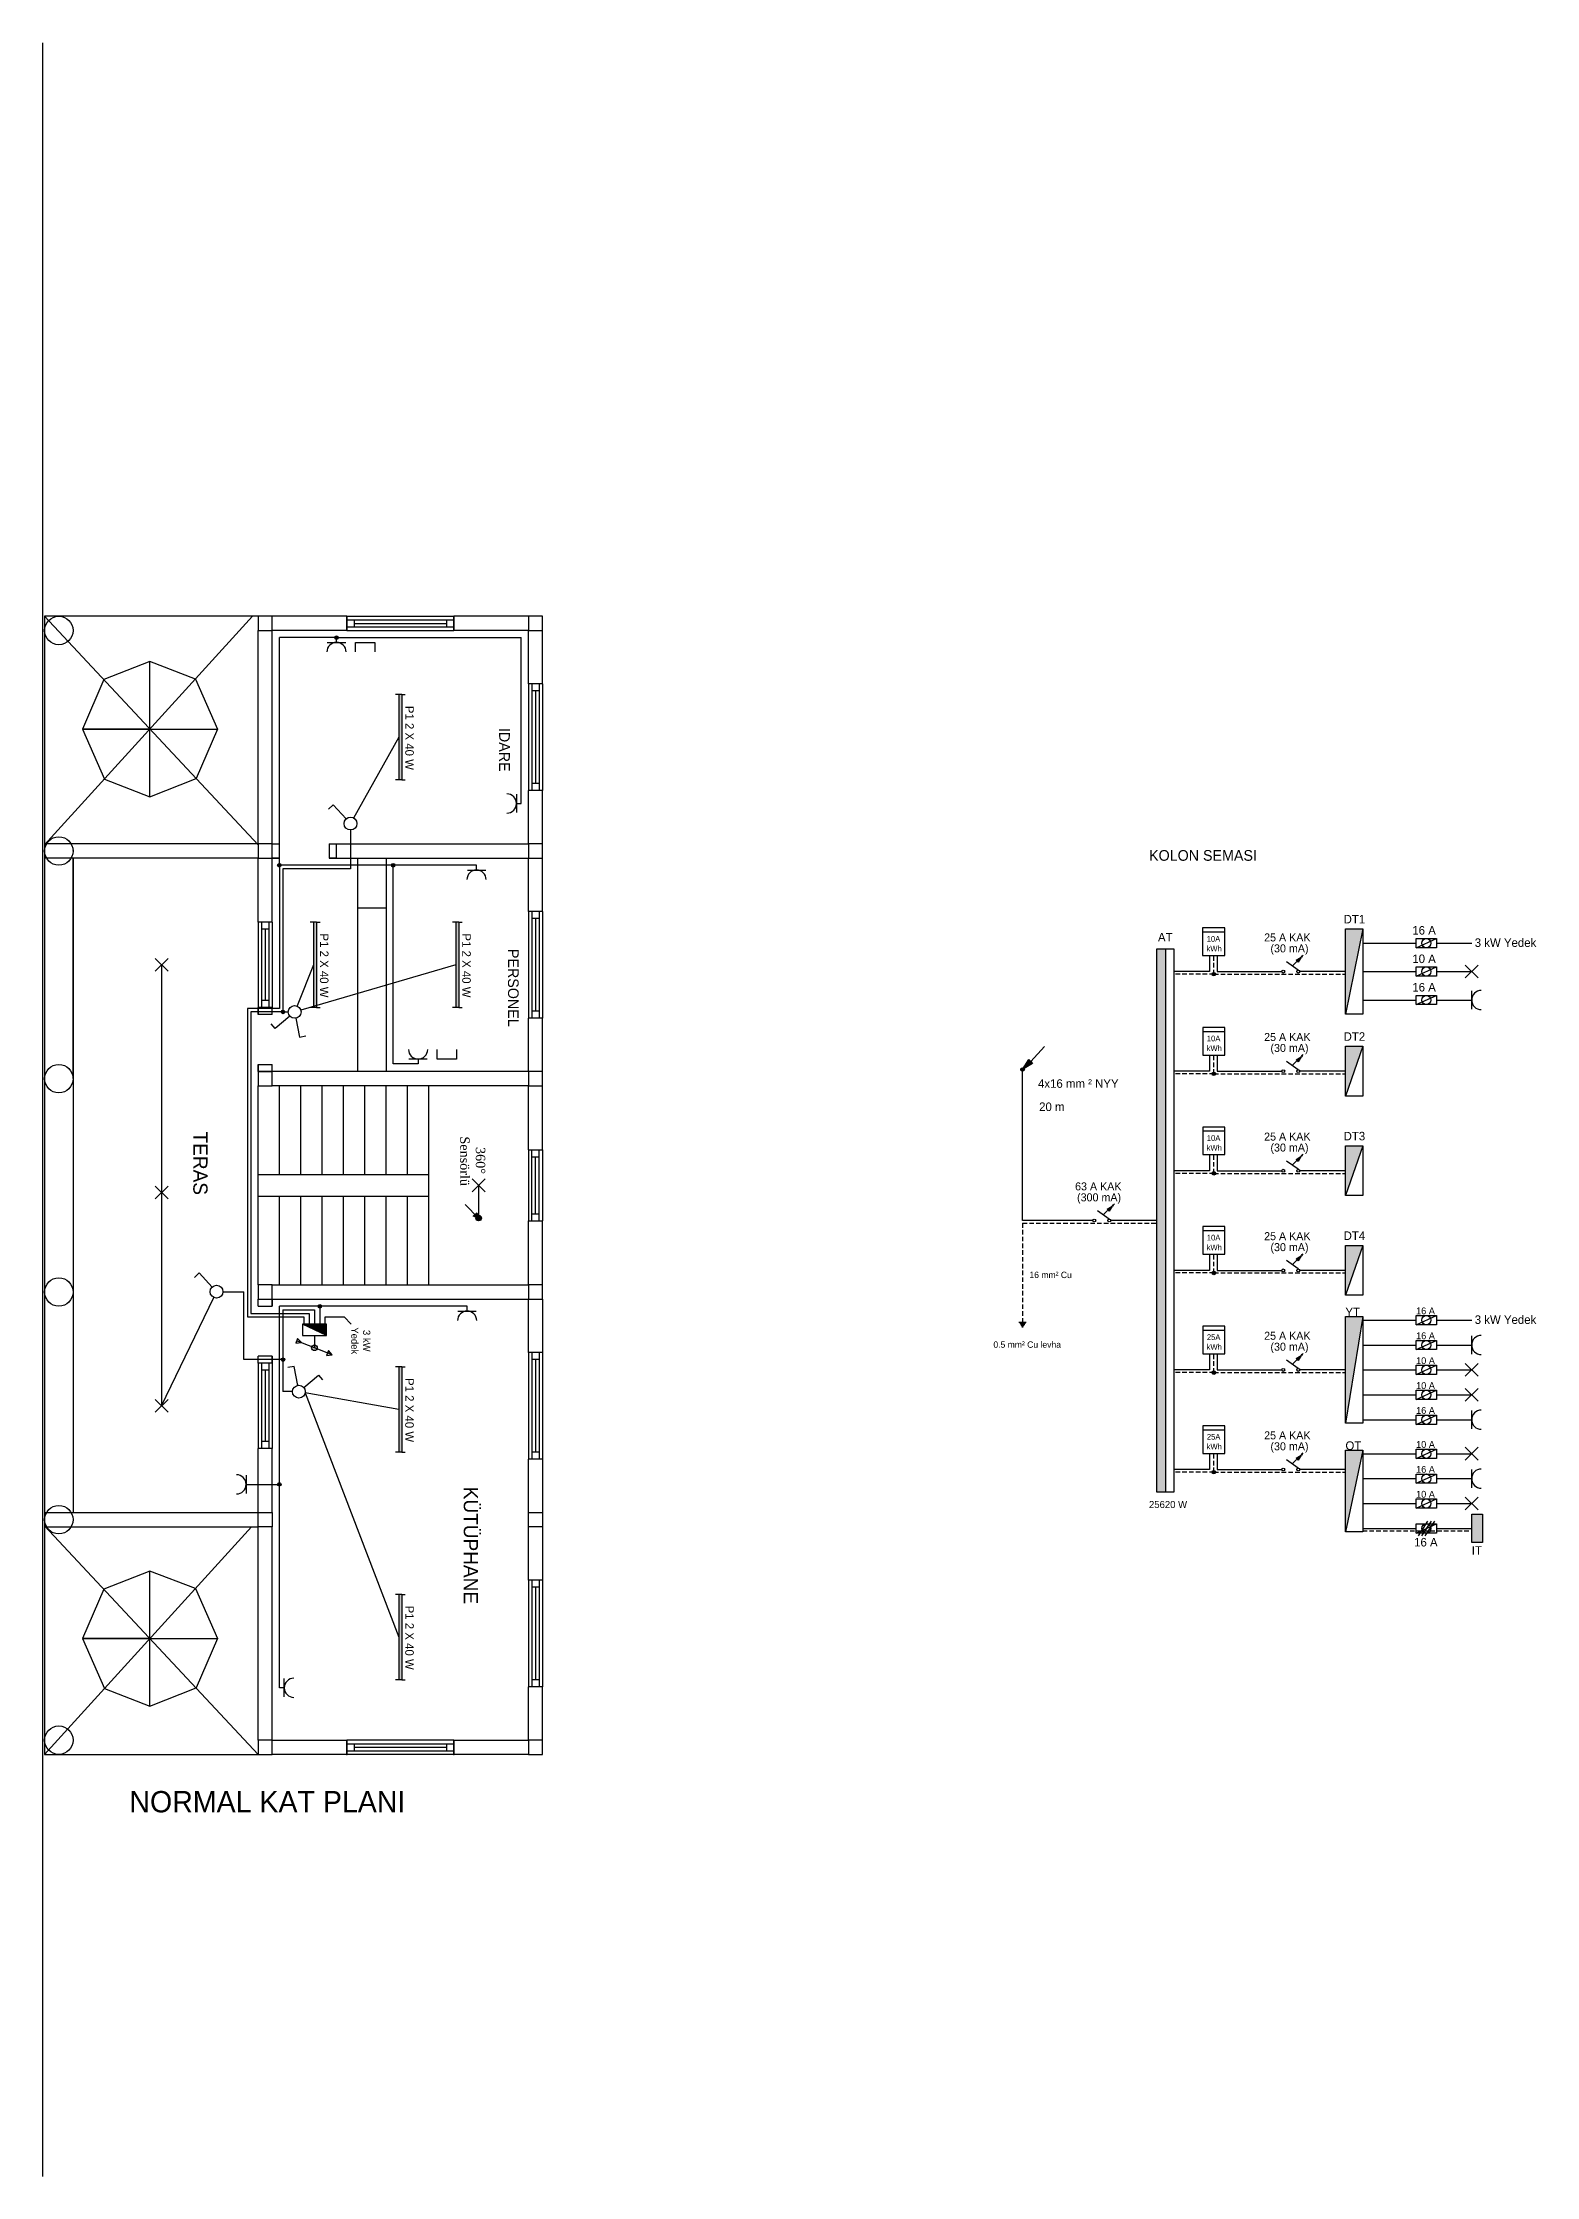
# Model space of a CAD drawing. Header units: millimetres. Extents: x 8451 to 20144, y 956 to 3956.
# Drawn here: x 14563 to 16662, y 956 to 3956 of the extents above; entities that cross this region are included whole.
import ezdxf

# ---------------------------------------------------------------- set-up
doc = ezdxf.new("R2010")
doc.units = ezdxf.units.MM
doc.linetypes.add('DASHED2', pattern=[9.525, 6.35, -3.175])
for name, color, linetype in [('BUAT', 241, 'Continuous'), ('duvar', 3, 'Continuous'), ('kolon', 1, 'Continuous'), ('Layer1', 4, 'Continuous'), ('LINYE', 2, 'Continuous'), ('sorti', 3, 'Continuous'), ('TV', 5, 'DASHED2'), ('yazı', 6, 'Continuous')]:
    doc.layers.add(name, color=color, linetype=linetype)

# ---------------------------------------------------------------- blocks, each defined once
blk = doc.blocks.new('M_ELEC_LUM_Light Any Type_P')
at = {"color": 0, "linetype": 'ByBlock'}
for p, q in [((-37.5, -37.5), (37.5, 37.5)), ((-37.5, 37.5), (37.5, -37.5))]:
    blk.add_line(p, q, dxfattribs=at)
blk = doc.blocks.new('M_ELEC_PWR_BS1363 Socket - Any Type_P')
at = {"color": 0, "linetype": 'ByBlock'}
blk.add_line((0, 75), (0, 112.5), dxfattribs=at)
blk.add_arc((0, 0), 75, 0, 180, dxfattribs=at)

msp = doc.modelspace()

# ---------------------------------------------------------------- hatches: boundary and pattern name
at = {"layer": 'BUAT'}
for points in [[(14975.5, 3117.1, 1), (14975.5, 3122.1, 1)], [(15067.2, 2919.6), (15067.2, 3039.6), (15063.2, 3039.6), (15063.2, 2919.6)], [(14895.2, 2797.1, 1), (14895.2, 2802.1, 1)], [(15055.2, 2797.1, 1), (15055.2, 2802.1, 1)], [(14947.3, 2599.6), (14947.3, 2719.6), (14943.3, 2719.6), (14943.3, 2599.6)], [(15147.3, 2599.6), (15147.3, 2719.6), (15143.3, 2719.6), (15143.3, 2599.6)], [(14900.2, 2590.9, 1), (14900.2, 2595.9, 1)], [(15951.1, 2523.7), (15948.5, 2526.5), (15941, 2514.6, -0.125099), (15941.9, 2513.8), (15953.9, 2521)], [(15942.2, 2512.5, 1), (15937.2, 2512.5, 1)], [(14952, 2177.1, 1), (14952, 2182.1, 1)], [(14961.2, 2138.4), (14961.2, 2154.6), (14927.8, 2154.6)], [(14900.2, 2102.1, 1), (14900.2, 2107.1, 1)], [(15067.2, 1974.6), (15067.2, 2094.6), (15063.2, 2094.6), (15063.2, 1974.6)], [(14895.2, 1926.7, 1), (14895.2, 1931.7, 1)], [(15067.2, 1654.6), (15067.2, 1774.6), (15063.2, 1774.6), (15063.2, 1654.6)]]:
    msp.add_hatch(color=256, dxfattribs=at).paths.add_polyline_path(points)
at = {"layer": 'kolon'}
h = msp.add_hatch(color=256, dxfattribs=at)
h.paths.add_polyline_path([(14969.5, 2111.3), (14964.2, 2117.2), (14962.9, 2113.9)])
h.paths.add_polyline_path([(14969.5, 2111.3), (14962.9, 2113.9), (14961.6, 2110.6)])
h.paths.add_polyline_path([(14944.5, 2117.2, 0.307571), (14948.2, 2119.7), (14944.5, 2121.2), (14940.8, 2122.6, 0.529553)])
h.paths.add_polyline_path([(14948.2, 2119.7, 0.529553), (14944.5, 2125.1), (14944.5, 2121.2)])
h.paths.add_polyline_path([(14944.5, 2121.2), (14944.5, 2125.1, 0.307571), (14940.8, 2122.6)])
h.paths.add_polyline_path([(14926.1, 2128.5), (14920.8, 2134.4), (14919.5, 2131.1)])
h.paths.add_polyline_path([(14926.1, 2128.5), (14919.5, 2131.1), (14918.2, 2127.8)])
at = {"layer": 'LINYE'}
for points in [[(16417.7, 2710.1), (16393.7, 2710.1), (16393.7, 2590.1)], [(16211.1, 2646.4, 1), (16206.1, 2646.4, 1)], [(16417.7, 2545.1), (16393.7, 2545.1), (16393.7, 2475.1)], [(16211.1, 2506.4, 1), (16206.1, 2506.4, 1)], [(16417.7, 2405.1), (16393.7, 2405.1), (16393.7, 2335.1)], [(16211.1, 2366.4, 1), (16206.1, 2366.4, 1)], [(16417.7, 2265.1), (16393.7, 2265.1), (16393.7, 2195.1)], [(16211.1, 2226.4, 1), (16206.1, 2226.4, 1)], [(16417.7, 2165.1), (16393.7, 2165.1), (16393.7, 2015.1)], [(16211.1, 2086.4, 1), (16206.1, 2086.4, 1)], [(16417.7, 1977.3), (16393.7, 1977.3), (16393.7, 1862.3)], [(16211.1, 1946.4, 1), (16206.1, 1946.4, 1)]]:
    msp.add_hatch(color=256, dxfattribs=at).paths.add_polyline_path(points)
at = {"layer": 'sorti'}
for points in [[(16128.5, 1918.2), (16140.5, 1918.2), (16140.5, 2681.9), (16128.5, 2681.9)], [(16324.2, 2666.1), (16326.9, 2663.3), (16331.3, 2670.4)], [(16324.2, 2526.1), (16326.9, 2523.3), (16331.3, 2530.4)], [(16324.2, 2386.1), (16326.9, 2383.3), (16331.3, 2390.4)], [(16058.6, 2316.1), (16061.3, 2313.3), (16065.6, 2320.4)], [(16324.2, 2246.1), (16326.9, 2243.3), (16331.3, 2250.4)], [(16324.2, 2106.1), (16326.9, 2103.3), (16331.3, 2110.4)], [(16324.2, 1966.1), (16326.9, 1963.3), (16331.3, 1970.4)], [(16585.9, 1887.3), (16570.9, 1887.3), (16570.9, 1847.3), (16585.9, 1847.3)]]:
    msp.add_hatch(color=256, dxfattribs=at).paths.add_polyline_path(points)
h = msp.add_hatch(color=256, dxfattribs=at)
h.paths.add_polyline_path([(15174, 2307.3), (15172.7, 2311.1), (15170.2, 2308.6), (15172.5, 2306.3, -0.115634)])
h.paths.add_polyline_path([(15175.2, 2303.6), (15174, 2307.3, 0.115634), (15172.5, 2306.3)])
h = msp.add_hatch(color=256, dxfattribs=at)
h.paths.add_polyline_path([(15171.5, 2304.8, -0.117235), (15172.5, 2306.3), (15170.2, 2308.6), (15167.7, 2306.1)])
h.paths.add_polyline_path([(15172.5, 2306.3, 0.117235), (15171.5, 2304.8), (15175.2, 2303.6)], flags=17)
h.paths.add_polyline_path([(15172.5, 2306.3), (15175.2, 2303.6), (15171.5, 2304.8, 0.511918), (15175.2, 2299.6, 1), (15175.2, 2307.5, 0.198091)])
h = msp.add_hatch(color=256, dxfattribs=at)
h.paths.add_polyline_path([(15175.2, 2299.6, 0.112795), (15176.9, 2300), (15175.2, 2303.6), (15179.1, 2303, 0.459697), (15175.2, 2307.5, 1)])
h.paths.add_polyline_path([(15175.2, 2303.6), (15178.4, 2301.2, 0.12169), (15179.1, 2303)], flags=17)
h.paths.add_polyline_path([(15175.2, 2303.6), (15176.9, 2300, 0.12169), (15178.4, 2301.2)], flags=17)

# ---------------------------------------------------------------- linework, layer by layer
for p, q in [((15265.2, 3054.6), (15245.2, 3054.6)), ((15265.2, 3054.6), (15245.2, 3054.6)), ((15260.2, 3044.6), (15250.2, 3044.6)), ((15260.2, 2914.6), (15250.2, 2914.6)), ((15265.2, 2904.6), (15245.2, 2904.6)), ((15265.2, 2904.6), (15245.2, 2904.6)), ((14565.2, 2802.3), (14565.2, 2516.9)), ((14605.2, 2499.6), (14605.2, 2809.6)), ((14895.2, 2809.6), (14885.2, 2809.6)), ((14895.2, 2809.6), (14885.2, 2809.6)), ((14865.2, 2519.6), (14865.2, 2509.6)), ((14865.2, 2519.6), (14865.2, 2509.6)), ((14865.2, 2189.6), (14885.2, 2189.6)), ((14865.2, 2189.6), (14885.2, 2189.6)), ((14885.2, 1979.6), (14865.2, 1979.6))]:
    msp.add_line(p, q)
at = {"layer": 'BUAT'}
for centre in [(14975.5, 3119.6), (14895.2, 2799.6), (15055.2, 2799.6), (14900.2, 2593.4), (15939.7, 2512.5), (14952, 2179.6), (14900.2, 2104.6), (14895.2, 1929.2)]:
    msp.add_circle(centre, 2.5, dxfattribs=at)
at = {"layer": 'Defpoints', "linetype": 'ByBlock'}
for p in [(14865.2, 3129.6), (14885.2, 3129.6), (15245.2, 3129.6), (15265.2, 3129.6), (14865.2, 2809.6), (14885.2, 2809.6), (15245.2, 2809.6), (15265.2, 2809.6), (14865.2, 2489.6), (14885.2, 2489.6), (15245.2, 2489.6), (15265.2, 2489.6), (14865.2, 2189.6), (14885.2, 2189.6), (15245.2, 2189.6), (15265.2, 2189.6), (14865.2, 1549.6), (15245.2, 1549.6), (15265.2, 1549.6)]:
    msp.add_point(p, dxfattribs=at)
at = {"layer": 'duvar'}
for p, q in [((14990.2, 3149.6), (14885.2, 3149.6)), ((15245.2, 3149.6), (15140.2, 3149.6)), ((14865.2, 2828.2), (14865.2, 3129.6)), ((14990.2, 3129.6), (14885.2, 3129.6)), ((14885.2, 2829.6), (14885.2, 3129.6)), ((15245.2, 3129.6), (15140.2, 3129.6)), ((15245.2, 3129.6), (15140.2, 3129.6)), ((15245.2, 3054.6), (15245.2, 3129.6)), ((15265.2, 3054.6), (15265.2, 3129.6)), ((15245.2, 2829.6), (15245.2, 2904.6)), ((15265.2, 2829.6), (15265.2, 2904.6)), ((14975.2, 2829.6), (15245.2, 2829.6)), ((14865.2, 2719.6), (14865.2, 2809.6)), ((14885.2, 2719.6), (14885.2, 2809.6)), ((14975.2, 2809.6), (15245.2, 2809.6)), ((15245.2, 2734.6), (15245.2, 2809.6)), ((15265.2, 2734.6), (15265.2, 2809.6)), ((15245.2, 2509.6), (15245.2, 2584.6)), ((15265.2, 2509.6), (15265.2, 2584.6)), ((15245.2, 2509.6), (14885.2, 2509.6)), ((15245.2, 2489.6), (14885.2, 2489.6)), ((15245.2, 2399.6), (15245.2, 2489.6)), ((15265.2, 2399.6), (15265.2, 2489.6)), ((15245.2, 2209.6), (15245.2, 2299.6)), ((15265.2, 2209.6), (15265.2, 2299.6)), ((14885.2, 2209.6), (15245.2, 2209.6)), ((14885.2, 2189.6), (15245.2, 2189.6)), ((15245.2, 2114.6), (15245.2, 2189.6)), ((15265.2, 2189.6), (15265.2, 2114.6)), ((14865.2, 1889.6), (14865.2, 1979.6)), ((14865.2, 1889.6), (14865.2, 1979.6)), ((14885.2, 1889.6), (14885.2, 1979.6)), ((15245.2, 1889.6), (15245.2, 1964.6)), ((15265.2, 1964.6), (15265.2, 1889.6)), ((14865.2, 1569.6), (14865.2, 1869.6)), ((14885.2, 1569.6), (14885.2, 1869.6)), ((15245.2, 1794.6), (15245.2, 1869.6)), ((15265.2, 1869.6), (15265.2, 1794.6)), ((15245.2, 1569.6), (15245.2, 1644.6)), ((15265.2, 1569.6), (15265.2, 1644.6)), ((14885.2, 1569.6), (14990.2, 1569.6)), ((15140.2, 1569.6), (15245.2, 1569.6)), ((14990.2, 1549.6), (14885.2, 1549.6)), ((15245.2, 1549.6), (15140.2, 1549.6))]:
    msp.add_line(p, q, dxfattribs=at)
at = {"layer": 'kolon'}
for p, q in [((14885.2, 3149.6), (14865.2, 3149.6)), ((14865.2, 3149.6), (14865.2, 3129.6)), ((14885.2, 3129.6), (14885.2, 3149.6)), ((15265.2, 3149.6), (15245.2, 3149.6)), ((15245.2, 3149.6), (15245.2, 3129.6)), ((15265.2, 3129.6), (15265.2, 3149.6)), ((14865.2, 3129.6), (14885.2, 3129.6)), ((15245.2, 3129.6), (15265.2, 3129.6)), ((14605.2, 2819.6), (14605.2, 2820.5)), ((14605.2, 2820.5), (14605.2, 2819.6)), ((14865.2, 2829.6), (14865.2, 2809.6)), ((14885.2, 2829.6), (14865.2, 2829.6)), ((14885.2, 2809.6), (14885.2, 2829.6)), ((15265.2, 2829.6), (15245.2, 2829.6)), ((15245.2, 2829.6), (15245.2, 2809.6)), ((15265.2, 2809.6), (15265.2, 2829.6)), ((14567.9, 2809.6), (14565.2, 2809.6)), ((14865.2, 2809.6), (14885.2, 2809.6)), ((15245.2, 2809.6), (15265.2, 2809.6)), ((14865.2, 2509.6), (14865.2, 2489.6)), ((14885.2, 2509.6), (14865.2, 2509.6)), ((14885.2, 2489.6), (14885.2, 2509.6)), ((15265.2, 2509.6), (15245.2, 2509.6)), ((15245.2, 2509.6), (15245.2, 2489.6)), ((15265.2, 2489.6), (15265.2, 2509.6)), ((14565.2, 2482.3), (14565.2, 2216.9)), ((14865.2, 2489.6), (14885.2, 2489.6)), ((15245.2, 2489.6), (15265.2, 2489.6)), ((14865.2, 2209.6), (14865.2, 2189.6)), ((14885.2, 2209.6), (14865.2, 2209.6)), ((14885.2, 2189.6), (14885.2, 2209.6)), ((15265.2, 2209.6), (15245.2, 2209.6)), ((15245.2, 2209.6), (15245.2, 2189.6)), ((15265.2, 2189.6), (15265.2, 2209.6)), ((14865.2, 2189.6), (14885.2, 2189.6)), ((15245.2, 2189.6), (15265.2, 2189.6)), ((14920.8, 2134.4), (14918.2, 2127.8)), ((14944.5, 2121.2), (14919.5, 2131.1)), ((14926.1, 2128.5), (14920.8, 2134.4)), ((14944.5, 2138.4), (14944.5, 2121.2)), ((14918.2, 2127.8), (14926.1, 2128.5)), ((14969.5, 2111.3), (14944.5, 2121.2)), ((14964.2, 2117.2), (14961.6, 2110.6)), ((14961.6, 2110.6), (14969.5, 2111.3)), ((14969.5, 2111.3), (14964.2, 2117.2)), ((14565.2, 1889.6), (14567.9, 1889.6)), ((14565.2, 1862.3), (14565.2, 1559.6)), ((14565.2, 1862.3), (14565.2, 1559.6)), ((14865.2, 1889.6), (14885.2, 1889.6)), ((14865.2, 1869.6), (14865.2, 1889.6)), ((14885.2, 1869.6), (14865.2, 1869.6)), ((14885.2, 1889.6), (14885.2, 1869.6)), ((15245.2, 1889.6), (15265.2, 1889.6)), ((15245.2, 1869.6), (15245.2, 1889.6)), ((15265.2, 1869.6), (15245.2, 1869.6)), ((15265.2, 1889.6), (15265.2, 1869.6)), ((14885.2, 1569.6), (14865.2, 1569.6)), ((14865.2, 1569.6), (14865.2, 1549.6)), ((14885.2, 1549.6), (14885.2, 1569.6)), ((15265.2, 1569.6), (15245.2, 1569.6)), ((15245.2, 1569.6), (15245.2, 1549.6)), ((15265.2, 1549.6), (15265.2, 1569.6)), ((14865.2, 1549.6), (14885.2, 1549.6)), ((15245.2, 1549.6), (15265.2, 1549.6))]:
    msp.add_line(p, q, dxfattribs=at)
for centre, radius in [((14585.2, 3129.6), 20), ((14585.2, 3129.6), 20), ((14585.2, 2819.6), 20), ((14585.2, 2499.6), 20), ((14585.2, 2199.6), 20), ((14944.5, 2121.2), 3.94), ((14585.2, 1879.6), 20), ((14585.2, 1569.6), 20), ((14585.2, 1569.6), 20)]:
    msp.add_circle(centre, radius, dxfattribs=at)
at = {"layer": 'Layer1'}
for p, q in [((14990.2, 3149.6), (15140.2, 3149.6)), ((14990.2, 3149.6), (14990.2, 3129.6)), ((14990.2, 3129.6), (14990.2, 3149.6)), ((15140.2, 3149.6), (15140.2, 3129.6)), ((15140.2, 3129.6), (15140.2, 3149.6)), ((14990.2, 3144.6), (15140.2, 3144.6)), ((14990.2, 3134.6), (15140.2, 3134.6)), ((14990.2, 3129.6), (15140.2, 3129.6)), ((15000.2, 3144.6), (15000.2, 3134.6)), ((15000.2, 3139.6), (15130.2, 3139.6)), ((15130.2, 3144.6), (15130.2, 3134.6)), ((15245.2, 3054.6), (15245.2, 2904.6)), ((15250.2, 3054.6), (15250.2, 2904.6)), ((15255.2, 3044.6), (15255.2, 2914.6)), ((15260.2, 3054.6), (15260.2, 2904.6)), ((15265.2, 3054.6), (15265.2, 2904.6)), ((14885.2, 2829.6), (14895.2, 2829.6)), ((14885.2, 2829.6), (14895.2, 2829.6)), ((14885.2, 2809.6), (14885.2, 2829.6)), ((14885.2, 2829.6), (14895.2, 2829.6)), ((14885.2, 2809.6), (14885.2, 2829.6)), ((14895.2, 2809.6), (14895.2, 2829.6)), ((14895.2, 2809.6), (14895.2, 2829.6)), ((14965.2, 2829.6), (14975.2, 2829.6)), ((14965.2, 2829.6), (14965.2, 2809.6)), ((14965.2, 2829.6), (14965.2, 2809.6)), ((14965.2, 2829.6), (14975.2, 2829.6)), ((14965.2, 2829.6), (14975.2, 2829.6)), ((14975.2, 2829.6), (14975.2, 2809.6)), ((14975.2, 2829.6), (14975.2, 2809.6)), ((14885.2, 2809.6), (14895.2, 2809.6)), ((14885.2, 2809.6), (14895.2, 2809.6)), ((14975.2, 2809.6), (14965.2, 2809.6)), ((14965.2, 2809.6), (14975.2, 2809.6)), ((14965.2, 2809.6), (14975.2, 2809.6)), ((14975.2, 2809.6), (14965.2, 2809.6)), ((15005.2, 2809.6), (15005.2, 2509.6)), ((15045.2, 2809.6), (15045.2, 2509.6)), ((15005.2, 2739.6), (15045.2, 2739.6)), ((15265.2, 2734.6), (15245.2, 2734.6)), ((15265.2, 2734.6), (15245.2, 2734.6)), ((15245.2, 2734.6), (15245.2, 2584.6)), ((15250.2, 2734.6), (15250.2, 2584.6)), ((15260.2, 2734.6), (15260.2, 2584.6)), ((15265.2, 2734.6), (15265.2, 2584.6)), ((14865.2, 2719.6), (14865.2, 2599.6)), ((14885.2, 2719.6), (14865.2, 2719.6)), ((14870.2, 2719.6), (14870.2, 2599.6)), ((14880.2, 2709.6), (14870.2, 2709.6)), ((14875.2, 2709.6), (14875.2, 2609.6)), ((14880.2, 2719.6), (14880.2, 2599.6)), ((14885.2, 2719.6), (14885.2, 2599.6)), ((15260.2, 2724.6), (15250.2, 2724.6)), ((15255.2, 2724.6), (15255.2, 2594.6)), ((14865.2, 2599.6), (14865.2, 2589.6)), ((14885.2, 2599.6), (14865.2, 2599.6)), ((14865.2, 2589.6), (14865.2, 2599.6)), ((14865.2, 2589.6), (14865.2, 2599.6)), ((14885.2, 2599.6), (14865.2, 2599.6)), ((14865.2, 2599.6), (14865.2, 2589.6)), ((14885.2, 2589.6), (14865.2, 2589.6)), ((14885.2, 2589.6), (14865.2, 2589.6)), ((14880.2, 2609.6), (14870.2, 2609.6)), ((14885.2, 2589.6), (14885.2, 2599.6)), ((14885.2, 2589.6), (14885.2, 2599.6)), ((14885.2, 2589.6), (14885.2, 2599.6)), ((15265.2, 2584.6), (15245.2, 2584.6)), ((15265.2, 2584.6), (15245.2, 2584.6)), ((15260.2, 2594.6), (15250.2, 2594.6)), ((14865.2, 2519.6), (14885.2, 2519.6)), ((14865.2, 2519.6), (14885.2, 2519.6)), ((14865.2, 2509.6), (14865.2, 2519.6)), ((14865.2, 2509.6), (14865.2, 2519.6)), ((14865.2, 2509.6), (14885.2, 2509.6)), ((14865.2, 2509.6), (14885.2, 2509.6)), ((14885.2, 2509.6), (14885.2, 2519.6)), ((14885.2, 2509.6), (14885.2, 2519.6)), ((14885.2, 2509.6), (14885.2, 2519.6)), ((14865.2, 2209.6), (14865.2, 2489.6)), ((14865.2, 2209.6), (14865.2, 2489.6)), ((14895.2, 2364.6), (14895.2, 2489.6)), ((14925.2, 2364.6), (14925.2, 2489.6)), ((14955.2, 2364.6), (14955.2, 2489.6)), ((14985.2, 2364.6), (14985.2, 2489.6)), ((15015.2, 2364.6), (15015.2, 2489.6)), ((15045.2, 2364.6), (15045.2, 2489.6)), ((15075.2, 2364.6), (15075.2, 2489.6)), ((15105.2, 2209.6), (15105.2, 2489.6)), ((15245.2, 2399.6), (15265.2, 2399.6)), ((15245.2, 2399.6), (15245.2, 2299.6)), ((15250.2, 2299.6), (15250.2, 2399.6)), ((15250.2, 2389.6), (15260.2, 2389.6)), ((15255.2, 2309.6), (15255.2, 2389.6)), ((15260.2, 2299.6), (15260.2, 2399.6)), ((15265.2, 2399.6), (15265.2, 2299.6)), ((15105.2, 2364.6), (14865.2, 2364.6)), ((14865.2, 2334.6), (15105.2, 2334.6)), ((14895.2, 2209.6), (14895.2, 2334.6)), ((14925.2, 2209.6), (14925.2, 2334.6)), ((14955.2, 2209.6), (14955.2, 2334.6)), ((14985.2, 2209.6), (14985.2, 2334.6)), ((15015.2, 2209.6), (15015.2, 2334.6)), ((15045.2, 2209.6), (15045.2, 2334.6)), ((15075.2, 2209.6), (15075.2, 2334.6)), ((15245.2, 2299.6), (15265.2, 2299.6)), ((15250.2, 2309.6), (15260.2, 2309.6)), ((14865.2, 2179.6), (14865.2, 2189.6)), ((14865.2, 2179.6), (14865.2, 2189.6)), ((14865.2, 2179.6), (14865.2, 2189.6)), ((14865.2, 2179.6), (14865.2, 2189.6)), ((14865.2, 2179.6), (14885.2, 2179.6)), ((14865.2, 2179.6), (14885.2, 2179.6)), ((14885.2, 2179.6), (14885.2, 2189.6)), ((14885.2, 2189.6), (14885.2, 2179.6)), ((14885.2, 2179.6), (14885.2, 2189.6)), ((14885.2, 2189.6), (14885.2, 2179.6)), ((14885.2, 2109.6), (14865.2, 2109.6)), ((14865.2, 2099.6), (14865.2, 2109.6)), ((14885.2, 2109.6), (14865.2, 2109.6)), ((14865.2, 2099.6), (14865.2, 2109.6)), ((14885.2, 2109.6), (14885.2, 2099.6)), ((14885.2, 2099.6), (14885.2, 2109.6)), ((14885.2, 2109.6), (14885.2, 2099.6)), ((15265.2, 2114.6), (15245.2, 2114.6)), ((15265.2, 2114.6), (15245.2, 2114.6)), ((15245.2, 2114.6), (15245.2, 1964.6)), ((15250.2, 2114.6), (15250.2, 1964.6)), ((15260.2, 2104.6), (15250.2, 2104.6)), ((15255.2, 2104.6), (15255.2, 1974.6)), ((15260.2, 2114.6), (15260.2, 1964.6)), ((15265.2, 2114.6), (15265.2, 1964.6)), ((14865.2, 2099.6), (14865.2, 1979.6)), ((14885.2, 2099.6), (14865.2, 2099.6)), ((14885.2, 2099.6), (14865.2, 2099.6)), ((14870.2, 2099.6), (14870.2, 1979.6)), ((14880.2, 2089.6), (14870.2, 2089.6)), ((14875.2, 2089.6), (14875.2, 1989.6)), ((14880.2, 2099.6), (14880.2, 1979.6)), ((14885.2, 2099.6), (14885.2, 1979.6)), ((14880.2, 1989.6), (14870.2, 1989.6)), ((15265.2, 1964.6), (15245.2, 1964.6)), ((15265.2, 1964.6), (15245.2, 1964.6)), ((15260.2, 1974.6), (15250.2, 1974.6)), ((15265.2, 1794.6), (15245.2, 1794.6)), ((15265.2, 1794.6), (15245.2, 1794.6)), ((15245.2, 1794.6), (15245.2, 1644.6)), ((15250.2, 1794.6), (15250.2, 1644.6)), ((15260.2, 1784.6), (15250.2, 1784.6)), ((15255.2, 1784.6), (15255.2, 1654.6)), ((15260.2, 1794.6), (15260.2, 1644.6)), ((15265.2, 1794.6), (15265.2, 1644.6)), ((15260.2, 1654.6), (15250.2, 1654.6)), ((15265.2, 1644.6), (15245.2, 1644.6)), ((15265.2, 1644.6), (15245.2, 1644.6)), ((15140.2, 1569.6), (14990.2, 1569.6)), ((14990.2, 1549.6), (14990.2, 1569.6)), ((14990.2, 1569.6), (14990.2, 1549.6)), ((14990.2, 1564.6), (15140.2, 1564.6)), ((15000.2, 1564.6), (15000.2, 1554.6)), ((15130.2, 1564.6), (15130.2, 1554.6)), ((15140.2, 1549.6), (15140.2, 1569.6)), ((15140.2, 1569.6), (15140.2, 1549.6)), ((14990.2, 1554.6), (15140.2, 1554.6)), ((15140.2, 1549.6), (14990.2, 1549.6)), ((15000.2, 1559.6), (15130.2, 1559.6))]:
    msp.add_line(p, q, dxfattribs=at)
at = {"layer": 'Layer1', "linetype": 'ByBlock'}
for p in [(14990.2, 1549.6), (14990.2, 1549.6), (15140.2, 1549.6), (15140.2, 1549.6)]:
    msp.add_point(p, dxfattribs=at)
at = {"layer": 'LINYE'}
for p, q in [((15063.2, 3039.6), (15058.2, 3039.6)), ((15063.2, 3039.6), (15063.2, 2919.6)), ((15067.2, 3039.6), (15063.2, 3039.6)), ((15067.2, 3039.6), (15067.2, 2919.6)), ((15067.2, 3039.6), (15072.2, 3039.6)), ((15063.2, 2919.6), (15058.2, 2919.6)), ((15067.2, 2919.6), (15063.2, 2919.6)), ((15067.2, 2919.6), (15072.2, 2919.6)), ((14895.2, 2799.6), (14895.2, 2598.4)), ((14943.3, 2719.6), (14938.3, 2719.6)), ((14943.3, 2719.6), (14943.3, 2599.6)), ((14947.3, 2719.6), (14943.3, 2719.6)), ((14947.3, 2719.6), (14947.3, 2599.6)), ((14947.3, 2719.6), (14952.3, 2719.6)), ((15143.3, 2719.6), (15138.3, 2719.6)), ((15143.3, 2719.6), (15143.3, 2599.6)), ((15147.3, 2719.6), (15143.3, 2719.6)), ((15147.3, 2719.6), (15147.3, 2599.6)), ((15147.3, 2719.6), (15152.3, 2719.6)), ((16202.5, 2672.8), (16202.5, 2650.1)), ((16213.3, 2672.8), (16213.3, 2650.1)), ((16202.5, 2650.1), (16152.5, 2650.1)), ((16213.3, 2650.1), (16304.1, 2650.1)), ((16327, 2652.1), (16310.6, 2663.8)), ((16393.7, 2650.1), (16329.2, 2650.1)), ((14895.2, 2598.4), (14850.2, 2598.4)), ((14850.2, 2598.4), (14850.2, 2164.6)), ((14900.2, 2593.4), (14855.2, 2593.4)), ((14855.2, 2593.4), (14855.2, 2169.6)), ((14943.3, 2599.6), (14938.3, 2599.6)), ((14947.3, 2599.6), (14943.3, 2599.6)), ((14947.3, 2599.6), (14952.3, 2599.6)), ((15143.3, 2599.6), (15138.3, 2599.6)), ((15147.3, 2599.6), (15143.3, 2599.6)), ((15147.3, 2599.6), (15152.3, 2599.6)), ((15939.6, 2512.4), (15948.5, 2526.5)), ((15953.9, 2521), (15939.6, 2512.4)), ((15948.5, 2526.5), (15951.1, 2523.7)), ((15951.1, 2523.7), (15953.9, 2521)), ((16202.5, 2532.8), (16202.5, 2510.1)), ((16213.3, 2532.8), (16213.3, 2510.1)), ((16327, 2512.1), (16310.6, 2523.8)), ((15939.6, 2300.1), (15939.6, 2512.4)), ((16202.5, 2510.1), (16152.5, 2510.1)), ((16213.3, 2510.1), (16304.1, 2510.1)), ((16393.7, 2510.1), (16329.2, 2510.1)), ((16202.5, 2370.1), (16152.5, 2370.1)), ((16202.5, 2392.8), (16202.5, 2370.1)), ((16213.3, 2392.8), (16213.3, 2370.1)), ((16213.3, 2370.1), (16304.1, 2370.1)), ((16327, 2372.1), (16310.6, 2383.8)), ((16393.7, 2370.1), (16329.2, 2370.1)), ((16061.3, 2302.1), (16045, 2313.8)), ((16038.5, 2300.1), (15939.6, 2300.1)), ((16128.5, 2300.1), (16063.6, 2300.1)), ((16202.5, 2252.8), (16202.5, 2230.1)), ((16213.3, 2252.8), (16213.3, 2230.1)), ((16202.5, 2230.1), (16152.5, 2230.1)), ((16213.3, 2230.1), (16304.1, 2230.1)), ((16327, 2232.1), (16310.6, 2243.8)), ((16393.7, 2230.1), (16329.2, 2230.1)), ((14850.2, 2164.6), (14929.5, 2164.6)), ((14855.2, 2169.6), (14937, 2169.6)), ((14900.2, 2174.6), (14944.5, 2174.6)), ((14900.2, 2174.6), (14900.2, 2104.6)), ((14929.5, 2164.6), (14929.5, 2154.6)), ((14937, 2169.6), (14937, 2154.6)), ((14944.5, 2174.6), (14944.5, 2154.6)), ((14952, 2179.6), (14952, 2154.6)), ((14959.5, 2154.6), (14959.5, 2164.6)), ((14959.5, 2164.6), (14986.1, 2164.6)), ((14986.1, 2164.6), (14996.1, 2154.5)), ((16202.5, 2112.8), (16202.5, 2090.1)), ((16213.3, 2112.8), (16213.3, 2090.1)), ((16327, 2092.1), (16310.6, 2103.8)), ((15063.2, 2094.6), (15058.2, 2094.6)), ((15063.2, 2094.6), (15063.2, 1974.6)), ((15067.2, 2094.6), (15063.2, 2094.6)), ((15067.2, 2094.6), (15067.2, 1974.6)), ((15067.2, 2094.6), (15072.2, 2094.6)), ((16202.5, 2090.1), (16152.5, 2090.1)), ((16213.3, 2090.1), (16304.1, 2090.1)), ((16393.7, 2090.1), (16329.2, 2090.1)), ((15063.2, 1974.6), (15058.2, 1974.6)), ((15067.2, 1974.6), (15063.2, 1974.6)), ((15067.2, 1974.6), (15072.2, 1974.6)), ((16202.5, 1950.1), (16152.5, 1950.1)), ((16202.5, 1972.8), (16202.5, 1950.1)), ((16213.3, 1972.8), (16213.3, 1950.1)), ((16213.3, 1950.1), (16304.1, 1950.1)), ((16327, 1952.1), (16310.6, 1963.8)), ((16393.7, 1950.1), (16329.2, 1950.1)), ((15063.2, 1774.6), (15058.2, 1774.6)), ((15063.2, 1774.6), (15063.2, 1654.6)), ((15067.2, 1774.6), (15063.2, 1774.6)), ((15067.2, 1774.6), (15067.2, 1654.6)), ((15067.2, 1774.6), (15072.2, 1774.6)), ((15063.2, 1654.6), (15058.2, 1654.6)), ((15067.2, 1654.6), (15063.2, 1654.6)), ((15067.2, 1654.6), (15072.2, 1654.6))]:
    msp.add_line(p, q, dxfattribs=at)
for centre in [(16208.6, 2646.4), (16208.6, 2506.4), (16208.6, 2366.4), (16208.6, 2226.4), (16208.6, 2086.4), (16208.6, 1946.4)]:
    msp.add_circle(centre, 2.5, dxfattribs=at)
at = {"layer": 'sorti'}
for p, q in [((14975.5, 3119.6), (14895.2, 3119.6)), ((14895.2, 2799.6), (14895.2, 3119.6)), ((14975.5, 3119.6), (15235.2, 3119.6)), ((15235.2, 2886.4), (15235.2, 3119.6)), ((14962.6, 3112.9), (14975.5, 3112.9)), ((14975.5, 3112.9), (14988.4, 3112.9)), ((15002.3, 3099.4), (15002.3, 3112.9)), ((15002.3, 3112.9), (15029.3, 3112.9)), ((15029.3, 3112.9), (15029.3, 3099.4)), ((15063.2, 2979.6), (14999.6, 2866)), ((14964.1, 2878.3), (14970.6, 2884.5)), ((14989.1, 2864.7), (14970.6, 2884.5)), ((15228.5, 2899.3), (15228.5, 2886.4)), ((15228.5, 2886.4), (15228.5, 2873.6)), ((14995.2, 2849.2), (14995.2, 2839.6)), ((14995.2, 2839.6), (14995.2, 2794.6)), ((15172.3, 2799.6), (14895.2, 2799.6)), ((14900.2, 2794.6), (14900.2, 2593.4)), ((14995.2, 2794.6), (14900.2, 2794.6)), ((15055.2, 2520.3), (15055.2, 2799.6)), ((15159.4, 2792.9), (15172.3, 2792.9)), ((15172.3, 2792.9), (15185.2, 2792.9)), ((16224, 2711.6), (16192.8, 2711.6)), ((16192.8, 2711.6), (16192.8, 2672.8)), ((16224, 2705.6), (16192.8, 2705.6)), ((16224, 2672.8), (16224, 2711.6)), ((16393.7, 2710.1), (16417.7, 2710.1)), ((16417.7, 2710.1), (16393.7, 2590.1)), ((16393.7, 2590.1), (16393.7, 2710.1)), ((16417.7, 2710.1), (16417.7, 2590.1)), ((16128.5, 1918.2), (16128.5, 2681.9)), ((16128.5, 2681.9), (16152.5, 2681.9)), ((16140.5, 2681.9), (16140.5, 1918.2)), ((16152.5, 2681.9), (16152.5, 1918.2)), ((16192.8, 2672.8), (16224, 2672.8)), ((16318.8, 2657.9), (16331.3, 2670.4)), ((16324.2, 2666.1), (16331.3, 2670.4)), ((16331.3, 2670.4), (16326.9, 2663.3)), ((16333.1, 2670.4), (16331.3, 2671.7)), ((16332.1, 2671.1), (16334.3, 2673.4)), ((16417.7, 2690.1), (16492.7, 2690.1)), ((16492.7, 2683.6), (16492.7, 2696.6)), ((16492.7, 2683.6), (16521.6, 2696.6)), ((16492.7, 2696.6), (16521.6, 2696.6)), ((16521.6, 2683.6), (16492.7, 2683.6)), ((16521.6, 2696.6), (16521.6, 2683.6)), ((16521.6, 2690.1), (16570.9, 2690.1)), ((14729.7, 2659.6), (14729.7, 2339.6)), ((14943.3, 2659.6), (14920, 2601.8)), ((15143.3, 2659.6), (14925.3, 2595.9)), ((16324.2, 2666.1), (16326.9, 2663.3)), ((16417.7, 2650.1), (16492.7, 2650.1)), ((16492.7, 2656.6), (16521.6, 2656.6)), ((16492.7, 2643.6), (16521.6, 2656.6)), ((16492.7, 2643.6), (16492.7, 2656.6)), ((16521.6, 2643.6), (16492.7, 2643.6)), ((16521.6, 2656.6), (16521.6, 2643.6)), ((16521.6, 2650.1), (16570.9, 2650.1)), ((16561.9, 2641.1), (16579.9, 2659.1)), ((16561.9, 2659.1), (16579.9, 2641.1)), ((16417.7, 2610.1), (16492.7, 2610.1)), ((16492.7, 2616.6), (16521.6, 2616.6)), ((16492.7, 2603.6), (16521.6, 2616.6)), ((16492.7, 2603.6), (16492.7, 2616.6)), ((16521.6, 2616.6), (16521.6, 2603.6)), ((16521.6, 2610.1), (16570.9, 2610.1)), ((16570.9, 2610.1), (16570.9, 2623)), ((16570.9, 2597.2), (16570.9, 2610.1)), ((14909.8, 2587.5), (14889.4, 2569.9)), ((14900.2, 2593.4), (14907.6, 2593.4)), ((14918.3, 2584.6), (14923.4, 2558.1)), ((16417.7, 2590.1), (16393.7, 2590.1)), ((16521.6, 2603.6), (16492.7, 2603.6)), ((14889.4, 2569.9), (14883.5, 2576.7)), ((14923.4, 2558.1), (14932.2, 2559.7)), ((16224.2, 2571.6), (16193, 2571.6)), ((16193, 2571.6), (16193, 2532.8)), ((16224.2, 2565.6), (16193, 2565.6)), ((16224.2, 2532.8), (16224.2, 2571.6)), ((15090.2, 2520.3), (15055.2, 2520.3)), ((15090.2, 2527.1), (15077.3, 2527.1)), ((15103.1, 2527.1), (15090.2, 2527.1)), ((15117, 2527.1), (15117, 2540.6)), ((15144, 2527.1), (15117, 2527.1)), ((15144, 2540.6), (15144, 2527.1)), ((15951.1, 2523.7), (15970.6, 2544.7)), ((16193, 2532.8), (16224.2, 2532.8)), ((16318.8, 2517.9), (16331.3, 2530.4)), ((16324.2, 2526.1), (16331.3, 2530.4)), ((16324.2, 2526.1), (16326.9, 2523.3)), ((16331.3, 2530.4), (16326.9, 2523.3)), ((16333.1, 2530.4), (16331.3, 2531.7)), ((16332.1, 2531.1), (16334.3, 2533.4)), ((16393.7, 2545.1), (16417.7, 2545.1)), ((16417.7, 2545.1), (16393.7, 2475.1)), ((16393.7, 2475.1), (16393.7, 2545.1)), ((16417.7, 2545.1), (16417.7, 2475.1)), ((16417.7, 2475.1), (16393.7, 2475.1)), ((16224.2, 2431.6), (16193, 2431.6)), ((16193, 2431.6), (16193, 2392.8)), ((16224.2, 2392.8), (16224.2, 2431.6)), ((16224.2, 2425.6), (16193, 2425.6)), ((16393.7, 2405.1), (16417.7, 2405.1)), ((16417.7, 2405.1), (16393.7, 2335.1)), ((16393.7, 2335.1), (16393.7, 2405.1)), ((16417.7, 2405.1), (16417.7, 2335.1)), ((16193, 2392.8), (16224.2, 2392.8)), ((16318.8, 2377.9), (16331.3, 2390.4)), ((16324.2, 2386.1), (16331.3, 2390.4)), ((16324.2, 2386.1), (16326.9, 2383.3)), ((16331.3, 2390.4), (16326.9, 2383.3)), ((16333.1, 2390.4), (16331.3, 2391.7)), ((16332.1, 2391.1), (16334.3, 2393.4)), ((15175.2, 2349.6), (15175.2, 2303.6)), ((14729.7, 2339.6), (14729.7, 2039.6)), ((15175.2, 2303.6), (15156.3, 2322.6)), ((15167.7, 2306.1), (15172.7, 2311.1)), ((15172.7, 2311.1), (15175.2, 2303.6)), ((16053.2, 2307.9), (16065.6, 2320.4)), ((16058.6, 2316.1), (16065.6, 2320.4)), ((16058.6, 2316.1), (16061.3, 2313.3)), ((16065.6, 2320.4), (16061.3, 2313.3)), ((16067.5, 2320.4), (16065.6, 2321.7)), ((16066.5, 2321.1), (16068.7, 2323.4)), ((16417.7, 2335.1), (16393.7, 2335.1)), ((15175.2, 2303.6), (15167.7, 2306.1)), ((16224.2, 2291.6), (16193, 2291.6)), ((16193, 2291.6), (16193, 2252.8)), ((16224.2, 2285.6), (16193, 2285.6)), ((16224.2, 2252.8), (16224.2, 2291.6)), ((16193, 2252.8), (16224.2, 2252.8)), ((16318.8, 2237.9), (16331.3, 2250.4)), ((16324.2, 2246.1), (16331.3, 2250.4)), ((16331.3, 2250.4), (16326.9, 2243.3)), ((16333.1, 2250.4), (16331.3, 2251.7)), ((16332.1, 2251.1), (16334.3, 2253.4)), ((16393.7, 2265.1), (16417.7, 2265.1)), ((16417.7, 2265.1), (16393.7, 2195.1)), ((16393.7, 2195.1), (16393.7, 2265.1)), ((16417.7, 2265.1), (16417.7, 2195.1)), ((14775.8, 2220.2), (14782.3, 2226.4)), ((14800.8, 2206.6), (14782.3, 2226.4)), ((16324.2, 2246.1), (16326.9, 2243.3)), ((14729.7, 2039.6), (14803, 2192)), ((14815.9, 2200.1), (14845.2, 2200.1)), ((14845.2, 2104.6), (14845.2, 2200.1)), ((16417.7, 2195.1), (16393.7, 2195.1)), ((15159.1, 2179.6), (14895.2, 2179.6)), ((14895.2, 1643.2), (14895.2, 2179.6)), ((15146.2, 2172.9), (15159.1, 2172.9)), ((15159.1, 2172.9), (15172, 2172.9)), ((16393.7, 2165.1), (16417.7, 2165.1)), ((16417.7, 2165.1), (16393.7, 2015.1)), ((16393.7, 2015.1), (16393.7, 2165.1)), ((16417.7, 2165.1), (16417.7, 2015.1)), ((16417.7, 2160.1), (16492.7, 2160.1)), ((16492.7, 2166.6), (16521.6, 2166.6)), ((16492.7, 2153.6), (16521.6, 2166.6)), ((16492.7, 2153.6), (16492.7, 2166.6)), ((16521.6, 2166.6), (16521.6, 2153.6)), ((16521.6, 2160.1), (16570.9, 2160.1)), ((14961.2, 2138.4), (14927.8, 2154.6)), ((15934.6, 2157.2), (15939.7, 2157.2)), ((15935.7, 2155.6), (15939.7, 2155.6)), ((15936.8, 2154), (15939.7, 2154)), ((15937.8, 2152.4), (15939.7, 2152.4)), ((15938.9, 2150.8), (15939.7, 2150.8)), ((15939.7, 2157.2), (15944.9, 2157.2)), ((15939.7, 2155.6), (15943.8, 2155.6)), ((15939.7, 2154), (15942.7, 2154)), ((15939.7, 2152.4), (15941.6, 2152.4)), ((15939.7, 2150.8), (15940.6, 2150.8)), ((16224.2, 2151.6), (16193, 2151.6)), ((16193, 2151.6), (16193, 2112.8)), ((16224.2, 2145.6), (16193, 2145.6)), ((16224.2, 2112.8), (16224.2, 2151.6)), ((16521.6, 2153.6), (16492.7, 2153.6)), ((16492.7, 2131.6), (16521.6, 2131.6)), ((16492.7, 2118.6), (16521.6, 2131.6)), ((16492.7, 2118.6), (16492.7, 2131.6)), ((16521.6, 2131.6), (16521.6, 2118.6)), ((16570.9, 2125.1), (16570.9, 2138)), ((14900.2, 2104.6), (14845.2, 2104.6)), ((14900.2, 2104.6), (14900.2, 2059.6)), ((16193, 2112.8), (16224.2, 2112.8)), ((16318.8, 2097.9), (16331.3, 2110.4)), ((16324.2, 2106.1), (16331.3, 2110.4)), ((16324.2, 2106.1), (16326.9, 2103.3)), ((16331.3, 2110.4), (16326.9, 2103.3)), ((16333.1, 2110.4), (16331.3, 2111.7)), ((16332.1, 2111.1), (16334.3, 2113.4)), ((16417.7, 2125.1), (16492.7, 2125.1)), ((16521.6, 2118.6), (16492.7, 2118.6)), ((16521.6, 2125.1), (16570.9, 2125.1)), ((16570.9, 2112.2), (16570.9, 2125.1)), ((14916.2, 2095), (14907.3, 2093.4)), ((14921, 2068.4), (14916.2, 2095)), ((14929.4, 2065.4), (14950, 2082.8)), ((14950, 2082.8), (14955.9, 2076)), ((16417.7, 2090.1), (16492.7, 2090.1)), ((16492.7, 2096.6), (16521.6, 2096.6)), ((16492.7, 2083.6), (16521.6, 2096.6)), ((16492.7, 2083.6), (16492.7, 2096.6)), ((16521.6, 2083.6), (16492.7, 2083.6)), ((16521.6, 2096.6), (16521.6, 2083.6)), ((16521.6, 2090.1), (16570.9, 2090.1)), ((16561.9, 2081.1), (16579.9, 2099.1)), ((16561.9, 2099.1), (16579.9, 2081.1)), ((14913.6, 2059.6), (14900.2, 2059.6)), ((15063.2, 2034.6), (14931.4, 2058)), ((14931.4, 2058), (15063.2, 1714.6)), ((16417.7, 2055.1), (16492.7, 2055.1)), ((16492.7, 2061.6), (16521.6, 2061.6)), ((16492.7, 2048.6), (16521.6, 2061.6)), ((16492.7, 2048.6), (16492.7, 2061.6)), ((16521.6, 2048.6), (16492.7, 2048.6)), ((16521.6, 2061.6), (16521.6, 2048.6)), ((16521.6, 2055.1), (16570.9, 2055.1)), ((16561.9, 2046.1), (16579.9, 2064.1)), ((16561.9, 2064.1), (16579.9, 2046.1)), ((16224.2, 2011.6), (16193, 2011.6)), ((16193, 2011.6), (16193, 1972.8)), ((16224.2, 1972.8), (16224.2, 2011.6)), ((16417.7, 2015.1), (16393.7, 2015.1)), ((16417.7, 2020.1), (16492.7, 2020.1)), ((16492.7, 2026.6), (16521.6, 2026.6)), ((16492.7, 2013.6), (16521.6, 2026.6)), ((16492.7, 2013.6), (16492.7, 2026.6)), ((16521.6, 2013.6), (16492.7, 2013.6)), ((16521.6, 2026.6), (16521.6, 2013.6)), ((16521.6, 2020.1), (16570.9, 2020.1)), ((16570.9, 2020.1), (16570.9, 2033)), ((16570.9, 2007.2), (16570.9, 2020.1)), ((16224.2, 2005.6), (16193, 2005.6)), ((16561.9, 1963.3), (16579.9, 1981.3)), ((16561.9, 1981.3), (16579.9, 1963.3)), ((16193, 1972.8), (16224.2, 1972.8)), ((16318.8, 1957.9), (16331.3, 1970.4)), ((16324.2, 1966.1), (16331.3, 1970.4)), ((16324.2, 1966.1), (16326.9, 1963.3)), ((16331.3, 1970.4), (16326.9, 1963.3)), ((16333.1, 1970.4), (16331.3, 1971.7)), ((16332.1, 1971.1), (16334.3, 1973.4)), ((16393.7, 1977.3), (16417.7, 1977.3)), ((16417.7, 1977.3), (16393.7, 1862.3)), ((16393.7, 1862.3), (16393.7, 1977.3)), ((16417.7, 1977.3), (16417.7, 1862.3)), ((16417.7, 1972.3), (16492.7, 1972.3)), ((16492.7, 1978.7), (16521.6, 1978.7)), ((16492.7, 1965.8), (16521.6, 1978.7)), ((16492.7, 1965.8), (16492.7, 1978.7)), ((16521.6, 1965.8), (16492.7, 1965.8)), ((16521.6, 1978.7), (16521.6, 1965.8)), ((16521.6, 1972.3), (16570.9, 1972.3)), ((16570.9, 1937.3), (16570.9, 1950.1)), ((14848.5, 1942.1), (14848.5, 1929.2)), ((14848.5, 1929.2), (14848.5, 1916.3)), ((14855.2, 1929.2), (14895.2, 1929.2)), ((16417.7, 1937.3), (16492.7, 1937.3)), ((16492.7, 1943.7), (16521.6, 1943.7)), ((16492.7, 1930.8), (16521.6, 1943.7)), ((16492.7, 1930.8), (16492.7, 1943.7)), ((16521.6, 1930.8), (16492.7, 1930.8)), ((16521.6, 1943.7), (16521.6, 1930.8)), ((16521.6, 1937.3), (16570.9, 1937.3)), ((16570.9, 1924.4), (16570.9, 1937.3)), ((16152.5, 1918.2), (16128.5, 1918.2)), ((16417.7, 1902.3), (16492.7, 1902.3)), ((16492.7, 1908.7), (16521.6, 1908.7)), ((16492.7, 1895.8), (16521.6, 1908.7)), ((16492.7, 1895.8), (16492.7, 1908.7)), ((16521.6, 1895.8), (16492.7, 1895.8)), ((16521.6, 1908.7), (16521.6, 1895.8)), ((16521.6, 1902.3), (16570.9, 1902.3)), ((16561.9, 1893.3), (16579.9, 1911.3)), ((16561.9, 1911.3), (16579.9, 1893.3)), ((16417.7, 1862.3), (16393.7, 1862.3)), ((16417.7, 1867.3), (16492.7, 1867.3)), ((16492.7, 1860.8), (16492.7, 1873.7)), ((16492.7, 1860.8), (16521.6, 1873.7)), ((16492.7, 1873.7), (16521.6, 1873.7)), ((16521.6, 1860.8), (16492.7, 1860.8)), ((16509, 1877.7), (16495.6, 1856.8)), ((16513.8, 1877.7), (16500.4, 1856.8)), ((16518.5, 1877.7), (16505.1, 1856.8)), ((16521.6, 1873.7), (16521.6, 1860.8)), ((16521.6, 1867.3), (16570.9, 1867.3)), ((16570.9, 1847.3), (16570.9, 1887.3)), ((16570.9, 1887.3), (16585.9, 1887.3)), ((16585.9, 1887.3), (16585.9, 1847.3)), ((16585.9, 1847.3), (16570.9, 1847.3)), ((14902, 1643.2), (14902, 1656.1)), ((14902, 1630.3), (14902, 1643.2))]:
    msp.add_line(p, q, dxfattribs=at)
msp.add_lwpolyline([(14927.8, 2154.6), (14927.8, 2138.4), (14961.2, 2138.4), (14961.2, 2154.6)], close=True, dxfattribs=at)
for centre, radius in [((14995.2, 2858.2), 9), ((16507.2, 2690.1), 6.5), ((16306.1, 2650.1), 2), ((16327.2, 2650.1), 2), ((16507.2, 2650.1), 6.5), ((16507.2, 2610.1), 6.5), ((14916.6, 2593.4), 9), ((16306.1, 2510.1), 2), ((16327.2, 2510.1), 2), ((16306.1, 2370.1), 2), ((16327.2, 2370.1), 2), ((15175.2, 2303.6), 3.94), ((16040.5, 2300.1), 2), ((16061.6, 2300.1), 2), ((16306.1, 2230.1), 2), ((16327.2, 2230.1), 2), ((14806.9, 2200.1), 9), ((16507.2, 2160.1), 6.5), ((16507.2, 2125.1), 6.5), ((16306.1, 2090.1), 2), ((16327.2, 2090.1), 2), ((16507.2, 2090.1), 6.5), ((14922.6, 2059.6), 9), ((16507.2, 2055.1), 6.5), ((16507.2, 2020.1), 6.5), ((16306.1, 1950.1), 2), ((16327.2, 1950.1), 2), ((16507.2, 1972.3), 6.5), ((16507.2, 1937.3), 6.5), ((16507.2, 1902.3), 6.5), ((16507.2, 1867.3), 6.5)]:
    msp.add_circle(centre, radius, dxfattribs=at)
for centre in [(16584.4, 2610.1), (16584.4, 2125.1), (16584.4, 2020.1), (16584.4, 1937.3)]:
    msp.add_arc(centre, 13.5, 90, 270, dxfattribs=at)
at = {"layer": 'TV'}
for p, q in [((16208.6, 2646.4), (16208.6, 2672.8)), ((16208.6, 2646.4), (16152.5, 2646.4)), ((16208.6, 2646.4), (16393.7, 2646.4)), ((16208.6, 2506.4), (16208.6, 2532.8)), ((16208.6, 2506.4), (16152.5, 2506.4)), ((16208.6, 2506.4), (16393.7, 2506.4)), ((16208.6, 2366.4), (16208.6, 2392.8)), ((16208.6, 2366.4), (16152.5, 2366.4)), ((16208.6, 2366.4), (16393.7, 2366.4)), ((15939.7, 2296.4), (16128.5, 2296.4)), ((15939.7, 2296.4), (15939.7, 2157.2)), ((16208.6, 2226.4), (16208.6, 2252.8)), ((16208.6, 2226.4), (16152.5, 2226.4)), ((16208.6, 2226.4), (16393.7, 2226.4)), ((16208.6, 2086.4), (16208.6, 2112.8)), ((16208.6, 2086.4), (16152.5, 2086.4)), ((16208.6, 2086.4), (16393.7, 2086.4)), ((16208.6, 1946.4), (16208.6, 1972.8)), ((16208.6, 1946.4), (16152.5, 1946.4)), ((16208.6, 1946.4), (16393.7, 1946.4)), ((16417.7, 1864), (16570.9, 1864))]:
    msp.add_line(p, q, dxfattribs=at)
at = {"layer": 'yazı'}
for p, q in [((14562.6, 956.4), (14562.6, 3956)), ((14857.4, 3149.6), (14565.2, 2828.2)), ((14565.2, 3149.6), (14865.2, 2828.2)), ((14865.2, 3149.6), (14565.2, 3149.6)), ((14565.2, 3149.6), (14565.2, 1549.6)), ((14648.4, 3060.5), (14618.3, 2991)), ((14713.3, 3086), (14648.4, 3060.5)), ((14777.2, 3061.3), (14713.3, 3086)), ((14713.3, 2896), (14713.3, 3086)), ((14777.2, 3061.3), (14808.3, 2991)), ((14618.3, 2991), (14808.3, 2991)), ((14618.3, 2991), (14649.4, 2920.7)), ((14713.3, 2991), (14618.3, 2991)), ((14808.3, 2991), (14778.1, 2921.6)), ((14649.4, 2920.7), (14713.3, 2896)), ((14713.3, 2896), (14778.1, 2921.6)), ((14865.2, 2829.6), (14565.2, 2829.6)), ((14865.2, 2809.6), (14565.2, 2809.6)), ((14605.2, 2809.6), (14605.2, 1889.6)), ((14565.2, 2182.3), (14565.2, 1862.3)), ((14565.2, 1889.6), (14865.2, 1889.6)), ((14565.2, 1871), (14865.2, 1549.6)), ((14565.2, 1869.6), (14865.2, 1869.6)), ((14856.1, 1869.6), (14565.2, 1549.6)), ((14713.3, 1807.4), (14648.4, 1781.9)), ((14777.2, 1782.7), (14713.3, 1807.4)), ((14713.3, 1617.4), (14713.3, 1807.4)), ((14648.4, 1781.9), (14618.3, 1712.4)), ((14777.2, 1782.7), (14808.3, 1712.4)), ((14618.3, 1712.4), (14808.3, 1712.4)), ((14618.3, 1712.4), (14649.4, 1642.2)), ((14713.3, 1712.4), (14618.3, 1712.4)), ((14808.3, 1712.4), (14778.1, 1643)), ((14649.4, 1642.2), (14713.3, 1617.4)), ((14713.3, 1617.4), (14778.1, 1643)), ((14565.2, 1549.6), (14865.2, 1549.6)), ((14565.2, 1549.6), (14865.2, 1549.6))]:
    msp.add_line(p, q, dxfattribs=at)

# ---------------------------------------------------------------- block references
at = {"layer": 'sorti', "xscale": 0.180000000000291, "yscale": 0.180000000000291, "zscale": 0.18}
for p in [(14975.5, 3099.4), (15172.3, 2779.4), (15159.1, 2159.4)]:
    msp.add_blockref('M_ELEC_PWR_BS1363 Socket - Any Type_P', p, dxfattribs=at)
at = {"layer": 'sorti'}
for name, p, xscale, yscale, zscale, rotation in [('M_ELEC_PWR_BS1363 Socket - Any Type_P', (15215, 2886.4), 0.1799999999930151, 0.180000000000291, 0.18, 270), ('M_ELEC_LUM_Light Any Type_P', (14729.7, 2659.6), 0.2400000000052387, 0.2400000000016007, 0.24, 270), ('M_ELEC_PWR_BS1363 Socket - Any Type_P', (15090.2, 2540.6), 0.180000000000291, 0.180000000000291, 0.18, 180), ('M_ELEC_LUM_Light Any Type_P', (14729.7, 2339.6), 0.2400000000052387, 0.2400000000016007, 0.24, 270), ('M_ELEC_LUM_Light Any Type_P', (15175.2, 2349.6), 0.2400000000052387, 0.2400000000016007, 0.24, 270), ('M_ELEC_LUM_Light Any Type_P', (14729.7, 2039.6), 0.2400000000052387, 0.2400000000016007, 0.24, 270), ('M_ELEC_PWR_BS1363 Socket - Any Type_P', (14835, 1929.2), 0.180000000000291, 0.180000000000291, 0.18, 270), ('M_ELEC_PWR_BS1363 Socket - Any Type_P', (14915.5, 1643.2), 0.180000000000291, 0.180000000000291, 0.18, 90)]:
    msp.add_blockref(name, p, dxfattribs=dict(at, xscale=xscale, yscale=yscale, zscale=zscale, rotation=rotation))

# ---------------------------------------------------------------- texts
at = {"layer": 'LINYE', "insert": (15022.9, 2150), "char_height": 10, "width": 38.182, "attachment_point": 1, "rotation": 270}
msp.add_mtext(' 3 kW\\PYedek', dxfattribs=at)
at = {"layer": 'sorti'}
for p in [(15072.1, 3023.7), (14952.2, 2703.7), (15152.2, 2703.7), (15072.1, 2078.7), (15072.1, 1758.7)]:
    msp.add_text('P1 2 X 40 W ', height=12, rotation=270, dxfattribs=at).set_placement(p)
for s, height, p in [('KOLON SEMASI', 15, (16117.5, 2805.9)), ('DT1', 12, (16390.9, 2717.8)), ('AT', 12, (16130, 2692.5)), ('10A', 8, (16198.5, 2692.1)), ('25 A KAK', 11.25, (16279.2, 2692.5)), ('16 A', 12, (16487.5, 2702.1)), ('kWh', 8, (16198.2, 2678.4)), ('(30 mA)', 11.25, (16288.1, 2677.1)), ('10 A', 12, (16487.5, 2662.1)), ('3 kW Yedek', 12, (16575.2, 2684.8)), ('16 A', 12, (16487.5, 2622.1)), ('10A', 8, (16198.7, 2552.1)), ('25 A KAK', 11.25, (16279.2, 2552.5)), ('DT2', 12, (16390.9, 2552.8)), ('kWh', 8, (16198.4, 2538.4)), ('(30 mA)', 11.25, (16288.1, 2537.1)), ('4x16 mm ² NYY', 12, (15961.4, 2486.7)), ('20 m', 12, (15963, 2454.1)), ('kWh', 8, (16198.4, 2398.4)), ('10A', 8, (16198.7, 2412.1)), ('25 A KAK', 11.25, (16279.2, 2412.5)), ('(30 mA)', 11.25, (16288.1, 2397.1)), ('DT3', 12, (16390.9, 2412.8)), ('63 A KAK', 11.25, (16013.5, 2342.5)), ('(300 mA)', 11.25, (16016.3, 2327.1)), ('10A', 8, (16198.7, 2272.1)), ('25 A KAK', 11.25, (16279.2, 2272.5)), ('DT4', 12, (16390.9, 2272.8)), ('kWh', 8, (16198.4, 2258.4)), ('(30 mA)', 11.25, (16288.1, 2257.1)), ('16 mm² Cu', 9, (15949.4, 2219.2)), ('YT', 12, (16393.5, 2165.5)), ('16 A', 9.6, (16492.8, 2168.3)), ('3 kW Yedek', 12, (16575.2, 2154.8)), ('0.5 mm² Cu levha', 9, (15898.7, 2121.2)), ('25A', 8, (16198.7, 2132.1)), ('25 A KAK', 11.25, (16279.2, 2132.5)), ('16 A', 9.6, (16492.8, 2133.3)), ('kWh', 8, (16198.4, 2118.4)), ('(30 mA)', 11.25, (16288.1, 2117.1)), ('10 A', 9.6, (16492.8, 2098.3)), ('10 A', 9.6, (16492.8, 2063.3)), ('16 A', 9.6, (16492.8, 2028.3)), ('kWh', 8, (16198.4, 1978.4)), ('25A', 8, (16198.7, 1992.1)), ('25 A KAK', 11.25, (16279.2, 1992.5)), ('(30 mA)', 11.25, (16288.1, 1977.1)), ('OT', 12, (16393.5, 1977.7)), ('10 A', 9.6, (16492.8, 1980.5)), ('16 A', 9.6, (16492.8, 1945.5)), ('10 A', 9.6, (16492.8, 1910.5)), ('25620 W', 10, (16117.4, 1895.9)), ('16 A', 12, (16490, 1841.9)), ('IT', 12, (16571, 1830.3))]:
    msp.add_text(s, height=height, dxfattribs=at).set_placement(p)
at = {"layer": 'sorti', "insert": (15184.5, 2418.4), "char_height": 13.2, "width": 92.53, "attachment_point": 1, "rotation": 270}
msp.add_mtext('{\\fTimes New Roman|b0|i0|c162|p18;   360°\\H0.8x;\\P\\pt13.2;\\H1.25x;Sensörlü}', dxfattribs=at)
at = {"layer": 'yazı'}
for s, height, p in [('IDARE', 15, (15204.1, 2992.6)), ('PERSONEL', 15, (15216.5, 2681.9)), ('TERAS', 20, (14774.2, 2425.2)), ('KÜTÜPHANE', 20, (15154.3, 1925.9))]:
    msp.add_text(s, height=height, rotation=270, dxfattribs=at).set_placement(p)
msp.add_text('NORMAL KAT PLANI', height=30, dxfattribs=at).set_placement((14684.4, 1468.1))

doc.saveas('drawing.dxf')
